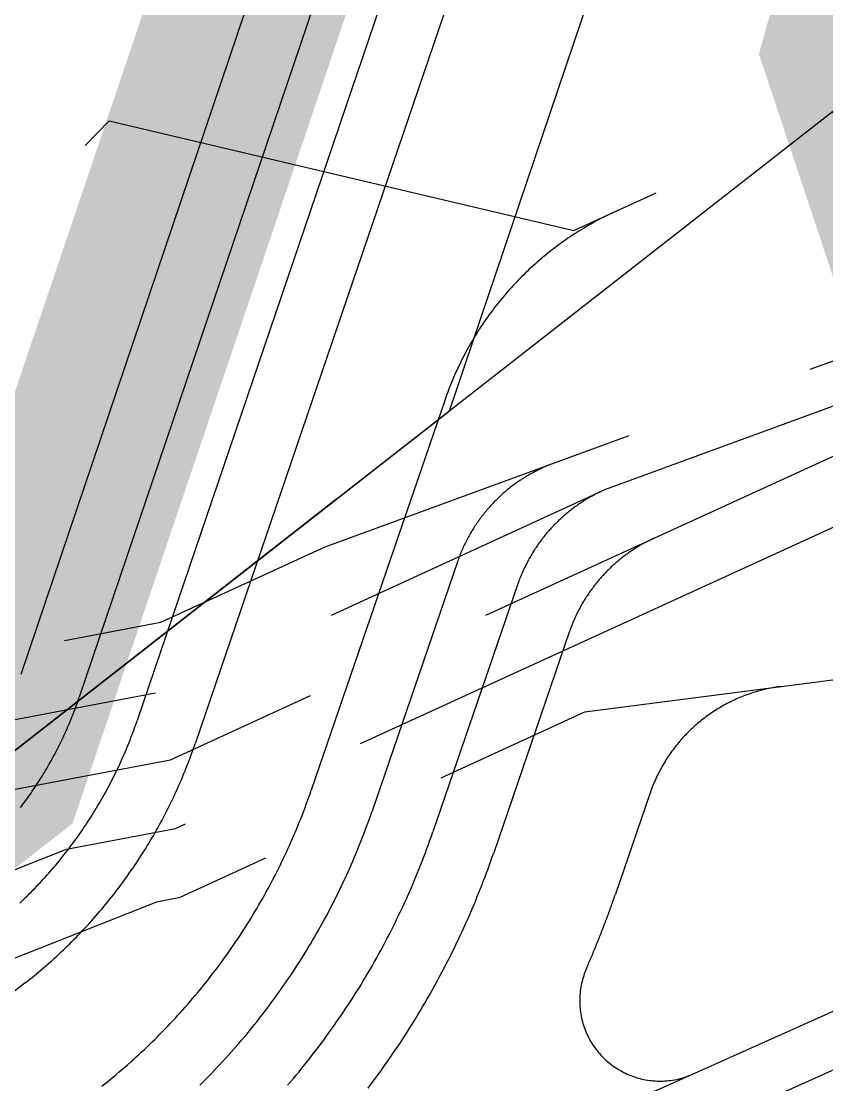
# Model space of a CAD drawing. Header units: inches. Extents: x 2439273 to 2445077, y 7048639 to 7057917.
# Drawn here: x 2442526.1 to 2442576.2, y 7052612.7 to 7052678.9 of the extents above; entities that cross this region are included whole.
import ezdxf

# ---------------------------------------------------------------- set-up
doc = ezdxf.new("R2010")
doc.units = ezdxf.units.IN
doc.header["$LTSCALE"] = 300
doc.header["$MEASUREMENT"] = 0
for name, pattern in [('DASHED', [0.29, 0.25, -0.04]), ('DASHEDX2', [0.165, 0.125, -0.04]), ('HIDDEN', [0.375, 0.25, -0.125]), ('PHANTOM', [4.25, 3.5, -0.15, 0.15, -0.15, 0.15, -0.15])]:
    doc.linetypes.add(name, pattern=pattern)
for name, color, linetype in [('BOUNDARY', 24, 'PHANTOM'), ('DRAINAGE_AREA', 250, 'DASHEDX2'), ('EC', 43, 'DASHEDX2'), ('LIMITS OF DISTURBANCE', 1, 'HIDDEN'), ('new', 3, 'Continuous'), ('PC', 43, 'DASHEDX2')]:
    doc.layers.add(name, color=color, linetype=linetype)

msp = doc.modelspace()

# ---------------------------------------------------------------- linework, layer by layer
at = {"layer": 'BOUNDARY', "color": 7, "linetype": 'Continuous', "flags": 128}
for points in [[(2439892.073, 7053268.897), (2439901.695, 7054259.569), (2440742.677, 7054247.505), (2441794.562, 7054242.165), (2442795.538, 7052844.239), (2441884.266, 7052132.524)], [(2439892.073, 7053268.897), (2439901.695, 7054259.569), (2440742.677, 7054247.505), (2441794.562, 7054242.165), (2442795.538, 7052844.239), (2441884.266, 7052132.524)], [(2441887.267, 7052134.87), (2442552.739, 7052654.61), (2442674.121, 7053013.804), (2441794.562, 7054242.165), (2440742.677, 7054247.505), (2440741.35, 7054212.881), (2439984.357, 7054223.736)], [(2441887.267, 7052134.87), (2442552.739, 7052654.61), (2442674.121, 7053013.804), (2441794.562, 7054242.165), (2440742.677, 7054247.505), (2440741.35, 7054212.881), (2439984.357, 7054223.736)]]:
    msp.add_lwpolyline(points, dxfattribs=at)
at = {"layer": 'DRAINAGE_AREA', "color": 7, "linetype": 'DASHED', "const_width": 12, "flags": 128}
msp.add_lwpolyline([(2442339.328, 7052488.114), (2441944.316, 7053038.982), (2441425.835, 7053529.275), (2440720.636, 7053748.869), (2440182.82, 7053976.894), (2439984.743, 7054187.384), (2439927.069, 7054255.072), (2441797.825, 7054196.271), (2442649.465, 7053003.311), (2442524.175, 7052632.556), (2442339.328, 7052488.114)], close=True, dxfattribs=at)
at = {"layer": 'EC', "color": 43, "linetype": 'DASHEDX2', "flags": 128}
for points in [[(2442955.536, 7053312.597), (2442931.099, 7053240.033), (2442918.17, 7053204.042), (2442896.25, 7053138.689), (2442906.524, 7053006.642), (2442908.685, 7052958.507), (2442909.133, 7052921.398), (2442910.526, 7052913.891), (2442914.233, 7052914.405), (2442930.076, 7052891.143), (2442937.696, 7052882.845), (2442936.312, 7052881.703), (2442937.494, 7052874.274), (2442937.61, 7052871.816), (2442937.003, 7052871.51), (2442936.149, 7052872.506), (2442935.199, 7052873.46), (2442921.186, 7052884.811), (2442915.681, 7052883.004), (2442914.8, 7052882.34), (2442916.77, 7052866.243), (2442917.082, 7052861.215), (2442916.521, 7052860.813), (2442908.716, 7052855.273), (2442902.422, 7052850.814), (2442898.751, 7052848.231), (2442898.806, 7052848.151), (2442902.162, 7052838.684), (2442911.246, 7052809.333), (2442912.706, 7052806.833), (2442906.321, 7052778.842), (2442901.323, 7052770.261), (2442896.375, 7052763.028), (2442884.203, 7052748.616), (2442872.047, 7052739.193), (2442838.314, 7052703.462), (2442836.028, 7052701.821), (2442771.713, 7052660.602), (2442763.483, 7052658.239), (2442678.972, 7052631.365), (2442625.737, 7052622.357), (2442617.887, 7052621.112), (2442611.423, 7052618.217), (2442558.829, 7052594.368), (2442554.553, 7052592.794), (2442531.796, 7052582.437), (2442511.762, 7052560.63), (2442475.334, 7052539.771), (2442460.363, 7052572.347), (2442453.545, 7052574.622), (2442434.414, 7052624.984), (2442432.716, 7052627.984), (2442403.531, 7052702.051), (2442396.521, 7052718.076), (2442390.971, 7052728.735), (2442357.127, 7052798.441), (2442369.721, 7052811.259), (2442369.794, 7052811.41), (2442370.284, 7052811.403), (2442395.184, 7052814.393), (2442437.171, 7052734.438), (2442441.341, 7052727.011), (2442454.737, 7052699.529), (2442461.913, 7052685.04), (2442482.359, 7052651.606), (2442500.222, 7052640.785), (2442506.265, 7052634.837), (2442512.102, 7052637.151), (2442534.775, 7052641.464), (2442544.997, 7052646.147), (2442603.229, 7052667.473), (2442607.816, 7052668.16), (2442626.654, 7052670.871), (2442670.818, 7052689.701), (2442745.74, 7052703.996), (2442747.533, 7052704.803), (2442749.081, 7052704.818), (2442750.044, 7052705.001), (2442804.21, 7052740.873), (2442814.303, 7052732.886), (2442817.595, 7052732.857), (2442851.827, 7052754.856), (2442869.382, 7052766.62), (2442877.951, 7052775.48), (2442879.53, 7052777.219), (2442881.149, 7052779.416), (2442866.352, 7052806.782), (2442862.711, 7052812.499), (2442861.265, 7052850.917), (2442851.995, 7052840.096), (2442849.694, 7052842.721), (2442839.687, 7052863.041), (2442831.538, 7052870.641), (2442832.174, 7052886.19), (2442835.403, 7052894.931), (2442828.916, 7052900.357), (2442813.422, 7052907.146), (2442805.083, 7052926.598), (2442791.915, 7052941.947), (2442785.9, 7052951.648), (2442751.984, 7052999.202), (2442717.979, 7053048.072), (2442678.95, 7053108.587), (2442642.258, 7053162.977), (2442638.208, 7053168.954), (2442593.639, 7053232.774), (2442562.84, 7053275.984), (2442538.382, 7053309.705), (2442505.141, 7053355.74), (2442489.44, 7053377.644), (2442468.018, 7053408.536), (2442432.962, 7053455.835), (2442419.98, 7053474.422), (2442385.438, 7053523.625), (2442340.273, 7053588.104), (2442331.413, 7053600.721), (2442302.43, 7053640.981), (2442293.621, 7053653.275), (2442263.064, 7053695.413), (2442254.415, 7053707.985), (2442246.016, 7053723.84), (2442223.695, 7053752.753), (2442224.131, 7053754.999), (2442226.406, 7053755.184), (2442243.669, 7053735.722), (2442261.241, 7053712.506), (2442271.871, 7053696.793), (2442299.514, 7053659.098), (2442303.218, 7053653.932), (2442338.391, 7053605.32), (2442348.885, 7053590.291), (2442391.898, 7053528.64), (2442392.156, 7053528.271), (2442392.223, 7053528.178), (2442440.422, 7053460.349), (2442490.083, 7053392.264), (2442496.58, 7053383.235), (2442538.836, 7053325.384), (2442546.402, 7053315.571), (2442593.519, 7053249.837), (2442600.016, 7053240.506), (2442645.978, 7053171.399), (2442648.436, 7053167.817), (2442651.486, 7053163.5), (2442702.287, 7053090.202), (2442726.763, 7053054.588), (2442796.234, 7052964.024), (2442799.397, 7052959.773), (2442829.326, 7052929.656), (2442830.178, 7052928.892), (2442830.36, 7052929.11), (2442841.341, 7052933.619), (2442843.26, 7052938.81), (2442845.088, 7052940.095), (2442851.741, 7052944.754), (2442856.922, 7052948.378), (2442856.957, 7052948.404), (2442858.367, 7052949.391), (2442858.304, 7052949.48), (2442857.956, 7052949.991), (2442858.073, 7052949.981), (2442852.63, 7052981.429), (2442854.316, 7053012.25), (2442852.972, 7053057.887), (2442854.677, 7053138.198), (2442868.378, 7053178.314), (2442899.152, 7053268.474), (2442901.391, 7053278.036), (2442909.569, 7053317.63), (2442963.648, 7053362.207), (2442977.016, 7053363.98), (2443021.237, 7053346.984), (2443077.941, 7053307.918), (2443088.221, 7053322.539), (2443102.483, 7053297.018), (2443121.007, 7053305.707), (2443150.565, 7053309.292), (2443206.516, 7053326.944), (2443219.336, 7053330.818), (2443291.351, 7053315.253), (2443295.046, 7053313.726), (2443299.628, 7053312.369), (2443365.316, 7053303.552), (2443370.394, 7053302.783), (2443374.035, 7053304.732), (2443377.832, 7053307.287), (2443388.35, 7053315.48), (2443420.352, 7053348.378), (2443436.056, 7053364.621), (2443449.38, 7053376.412), (2443480.981, 7053421.147), (2443484.699, 7053424.526), (2443487.305, 7053427.564)], [(2443509.395, 7053288.873), (2443506.544, 7053291.022), (2443501.059, 7053286.871), (2443485.804, 7053284.697), (2443450.362, 7053270.833), (2443432.919, 7053264.9), (2443393.562, 7053260.036), (2443379.389, 7053269.67), (2443361.211, 7053261.735), (2443357.701, 7053261.513), (2443328.192, 7053261.904), (2443319.207, 7053263.626), (2443283.866, 7053275.195), (2443271.487, 7053278.334), (2443238.782, 7053278.807), (2443223.101, 7053280.087), (2443184.569, 7053263.933), (2443114.038, 7053248.87), (2443101.633, 7053258.609), (2443067.847, 7053282.068), (2443050.914, 7053294.811), (2443010.297, 7053322.681), (2442963.155, 7053314.979), (2442955.332, 7053313.071), (2442933.518, 7053248.292), (2442913.536, 7053192.672), (2442894.71, 7053136.541), (2442903.534, 7053023.126), (2442906.922, 7052947.673), (2442907.292, 7052916.942), (2442911.134, 7052896.247), (2442921.353, 7052897.663), (2442922.916, 7052895.367), (2442923.668, 7052894.549), (2442922.067, 7052893.227), (2442915.374, 7052890.995), (2442911.711, 7052891.225), (2442911.824, 7052884.755), (2442911.015, 7052880.011), (2442910.197, 7052872.716), (2442912.101, 7052857.687), (2442906.471, 7052853.692), (2442903.176, 7052851.357), (2442901.099, 7052849.895), (2442897.573, 7052848.756), (2442896.067, 7052845.05), (2442905.755, 7052813.748), (2442911.269, 7052804.304), (2442906.428, 7052783.085), (2442899.512, 7052771.21), (2442892.665, 7052761.2), (2442883.133, 7052749.914), (2442862.079, 7052733.593), (2442836.084, 7052706.058), (2442818.109, 7052693.155), (2442771.086, 7052663.018), (2442741.822, 7052654.618), (2442678.611, 7052634.517), (2442638.793, 7052627.779), (2442616.844, 7052624.299), (2442598.769, 7052616.205), (2442557.228, 7052597.367), (2442540.682, 7052591.278), (2442489.542, 7052568.004), (2442486.831, 7052568.554), (2442457.759, 7052578.255), (2442443.086, 7052616.88), (2442435.706, 7052629.92), (2442413.005, 7052687.533), (2442399.05, 7052719.435), (2442388.001, 7052740.653), (2442359.566, 7052799.218), (2442370.148, 7052809.987), (2442370.352, 7052810.411), (2442371.728, 7052810.392), (2442392.325, 7052812.865), (2442400.902, 7052796.678), (2442433.906, 7052733.829), (2442441.271, 7052720.71), (2442452.067, 7052698.562), (2442463.721, 7052675.033), (2442479.205, 7052649.714), (2442492.732, 7052641.519), (2442505.435, 7052629.015), (2442517.707, 7052633.88), (2442535.078, 7052637.184), (2442562.473, 7052649.736), (2442604.081, 7052664.974), (2442623.275, 7052667.847), (2442676.261, 7052675.473), (2442684.72, 7052677.859), (2442750.457, 7052700.652), (2442782.203, 7052719.771), (2442805.336, 7052735.091), (2442809.502, 7052731.794), (2442818.317, 7052731.717), (2442840.176, 7052745.764), (2442870.446, 7052766.05), (2442876.202, 7052772.001), (2442880.193, 7052776.396), (2442884.286, 7052781.95), (2442872.418, 7052803.9), (2442865.354, 7052814.993), (2442862.984, 7052877.937), (2442863.469, 7052879.568), (2442861.779, 7052882.461), (2442838.897, 7052896.584), (2442837.589, 7052896.487), (2442830.533, 7052902.39), (2442818.221, 7052907.784), (2442811.594, 7052923.241), (2442792.118, 7052945.945), (2442788.026, 7052952.544), (2442741.111, 7053018.324), (2442719.922, 7053048.777), (2442661.452, 7053139.435), (2442646.268, 7053161.943), (2442606.173, 7053221.123), (2442595.494, 7053236.415), (2442588.114, 7053246.768), (2442541.228, 7053311.414), (2442536.759, 7053317.602), (2442492.028, 7053380.005), (2442459.35, 7053427.129), (2442476.89, 7053403.776), (2442493.447, 7053381.113), (2442508.056, 7053361.092), (2442542.311, 7053312.263), (2442560.102, 7053287.559), (2442596.796, 7053238.083), (2442608.624, 7053220.851), (2442650.087, 7053162.159), (2442671.109, 7053131.827), (2442725.396, 7053052.837), (2442768.685, 7052996.404), (2442797.209, 7052958.073), (2442817.572, 7052937.582), (2442831.536, 7052925.064), (2442834.517, 7052928.636), (2442843.517, 7052932.333), (2442845.908, 7052938.799), (2442851.639, 7052944.672), (2442856.752, 7052947.321), (2442857.564, 7052948.195), (2442858.948, 7052949.174), (2442860.345, 7052949.05), (2442855.792, 7052975.354), (2442857.202, 7053001.135), (2442855.268, 7053066.834), (2442856.728, 7053135.659), (2442875.564, 7053190.809), (2442901.172, 7053265.834), (2442905.25, 7053283.247), (2442912.517, 7053318.431), (2442960.573, 7053358.044), (2442982.439, 7053360.944), (2443020.837, 7053346.186), (2443091.065, 7053297.801), (2443097.147, 7053293.795), (2443118.338, 7053303.735), (2443162.575, 7053309.1), (2443207.763, 7053323.357), (2443224.698, 7053328.474), (2443289.006, 7053314.574), (2443296.099, 7053311.643), (2443304.896, 7053309.037), (2443361.156, 7053301.486), (2443369.566, 7053300.213), (2443375.595, 7053303.44), (2443378.85, 7053305.631), (2443394.112, 7053317.519), (2443421.991, 7053346.179), (2443435.673, 7053360.33), (2443452.477, 7053375.2), (2443481.341, 7053416.06), (2443486.748, 7053420.975), (2443490.536, 7053425.393)], [(2443518.989, 7053314.25), (2443502.389, 7053326.771), (2443470.445, 7053302.591), (2443449.22, 7053299.567), (2443446.304, 7053294.96), (2443418.648, 7053289.158), (2443413.064, 7053291.093), (2443398.777, 7053281.608), (2443394.791, 7053278.625), (2443393.363, 7053277.727), (2443362.435, 7053264.227), (2443353.51, 7053263.663), (2443329.198, 7053263.985), (2443316.408, 7053266.436), (2443285.84, 7053276.443), (2443270.833, 7053280.248), (2443242.047, 7053280.664), (2443222.261, 7053282.28), (2443173.64, 7053261.897), (2443114.191, 7053249.2), (2443098.219, 7053261.738), (2443068.658, 7053282.264), (2443045.171, 7053299.939), (2443010.713, 7053323.583), (2442970.718, 7053317.049), (2442955.019, 7053313.219), (2442935.936, 7053256.551), (2442908.903, 7053181.303), (2442893.169, 7053134.393), (2442900.544, 7053039.609), (2442905.159, 7052936.839), (2442905.452, 7052912.486), (2442908.925, 7052893.779), (2442909.043, 7052886.978), (2442906.816, 7052873.914), (2442904.563, 7052853.828), (2442904.735, 7052852.471), (2442903.742, 7052851.767), (2442896.251, 7052849.347), (2442893.049, 7052841.471), (2442900.263, 7052818.163), (2442909.832, 7052801.775), (2442906.535, 7052787.327), (2442897.701, 7052772.158), (2442888.955, 7052759.371), (2442882.063, 7052751.212), (2442852.11, 7052727.992), (2442833.854, 7052708.655), (2442800.191, 7052684.49), (2442770.459, 7052665.435), (2442720.161, 7052650.997), (2442678.25, 7052637.669), (2442651.849, 7052633.202), (2442615.801, 7052627.486), (2442586.114, 7052614.192), (2442555.626, 7052600.367), (2442526.811, 7052589.761), (2442490.831, 7052573.387), (2442482.21, 7052575.136), (2442461.972, 7052581.889), (2442451.758, 7052608.777), (2442438.697, 7052631.855), (2442422.478, 7052673.015), (2442401.58, 7052720.794), (2442385.032, 7052752.571), (2442362.006, 7052799.994), (2442370.574, 7052808.715), (2442370.91, 7052809.412), (2442373.172, 7052809.381), (2442389.466, 7052811.337), (2442406.595, 7052779.009), (2442430.641, 7052733.22), (2442441.201, 7052714.41), (2442449.397, 7052697.595), (2442465.528, 7052665.027), (2442476.05, 7052647.821), (2442485.243, 7052642.253), (2442504.605, 7052623.193), (2442523.311, 7052630.608), (2442535.382, 7052632.904), (2442579.949, 7052653.326), (2442604.933, 7052662.475), (2442638.735, 7052667.534), (2442675.973, 7052672.894), (2442709.219, 7052682.269), (2442752.021, 7052697.11), (2442799.097, 7052725.46), (2442800.713, 7052721.975), (2442808.64, 7052729.209), (2442809.888, 7052730.656), (2442819.039, 7052730.576), (2442828.525, 7052736.672), (2442871.51, 7052765.479), (2442874.452, 7052768.521), (2442880.857, 7052775.573), (2442887.423, 7052784.485), (2442878.483, 7052801.017), (2442867.996, 7052817.488), (2442866.213, 7052864.847), (2442868.857, 7052873.747), (2442859.634, 7052889.528), (2442842.037, 7052900.389), (2442837.383, 7052900.045), (2442832.15, 7052904.422), (2442823.02, 7052908.422), (2442818.106, 7052919.885), (2442792.322, 7052949.942), (2442790.152, 7052953.441), (2442730.239, 7053037.447), (2442721.865, 7053049.481), (2442672.076, 7053126.679), (2442724.028, 7053051.086), (2442741.136, 7053028.784), (2442795.021, 7052956.373), (2442805.818, 7052945.508), (2442832.894, 7052921.237), (2442838.673, 7052928.163), (2442845.693, 7052931.046), (2442847.557, 7052936.089), (2442852.027, 7052940.67), (2442856.016, 7052942.736), (2442860.379, 7052947.431), (2442861.492, 7052948.219), (2442862.616, 7052948.118), (2442858.953, 7052969.279), (2442860.088, 7052990.019), (2442857.563, 7053075.782), (2442858.78, 7053133.12), (2442882.75, 7053203.303), (2442903.192, 7053263.194), (2442909.109, 7053288.458), (2442915.465, 7053319.232), (2442957.498, 7053353.88), (2442987.863, 7053357.907), (2443020.436, 7053345.388), (2443080.012, 7053304.342), (2443097.129, 7053293.067), (2443115.67, 7053301.764), (2443174.585, 7053308.909), (2443209.011, 7053319.77), (2443230.059, 7053326.13), (2443286.661, 7053313.896), (2443297.152, 7053309.56), (2443310.164, 7053305.706), (2443356.997, 7053299.42), (2443368.738, 7053297.644), (2443377.155, 7053302.149), (2443379.868, 7053303.974), (2443399.874, 7053319.558), (2443423.63, 7053343.98), (2443435.289, 7053356.039), (2443455.574, 7053373.989), (2443481.7, 7053410.974), (2443488.796, 7053417.423), (2443493.767, 7053423.221)]]:
    msp.add_lwpolyline(points, dxfattribs=at)
for points in [[(2442486.723, 7052798.104), (2442430.601, 7052753.776), (2442440.436, 7052735.047), (2442441.411, 7052733.311), (2442457.406, 7052700.495), (2442460.106, 7052695.046), (2442485.514, 7052653.498), (2442505.011, 7052641.687), (2442515.592, 7052656.23), (2442531.56, 7052672.677), (2442560.489, 7052665.848), (2442595.798, 7052681.964), (2442629.84, 7052696.405), (2442601.282, 7052706.271), (2442678.125, 7052732.383), (2442685.194, 7052735.565), (2442708.136, 7052735.793), (2442756.924, 7052751.147), (2442762.75, 7052739.604), (2442787.968, 7052742.326), (2442799.982, 7052744.601), (2442803.085, 7052746.655), (2442804.867, 7052745.245), (2442822.134, 7052742.317), (2442843.288, 7052750.973), (2442863.478, 7052763.947), (2442868.318, 7052767.191), (2442873.775, 7052772.834), (2442866.404, 7052789.427), (2442862.873, 7052804.88), (2442860.286, 7052809.664), (2442860.069, 7052810.005), (2442859.983, 7052812.291), (2442858.703, 7052810.797), (2442848.776, 7052810.984), (2442835.247, 7052821.439), (2442823.68, 7052837.524), (2442822.149, 7052847.014), (2442823.154, 7052871.57), (2442831.681, 7052894.659), (2442827.299, 7052898.325), (2442808.624, 7052906.507), (2442798.571, 7052929.954), (2442791.711, 7052937.95), (2442783.773, 7052950.751), (2442762.856, 7052980.08), (2442716.036, 7053047.368), (2442696.448, 7053077.738), (2442675.657, 7053108.558), (2442596.265, 7053004.222), (2442608.651, 7052999.965), (2442596.378, 7052996.209), (2442614.039, 7052944.165), (2442617.29, 7052908.091), (2442598.888, 7052882.198), (2442574.605, 7052854.817), (2442566.255, 7052856.516), (2442566.154, 7052849.297), (2442499.846, 7052810.824), (2442498.283, 7052812.753), (2442495.911, 7052809.908), (2442493.908, 7052808.26), (2442492.492, 7052805.628), (2442490.673, 7052806.804), (2442488.895, 7052806.338), (2442485.788, 7052807.51), (2442486.723, 7052798.104)], [(2442372.027, 7052807.414), (2442376.059, 7052807.358), (2442383.748, 7052808.281), (2442417.981, 7052743.673), (2442424.11, 7052732.001), (2442441.061, 7052701.809), (2442444.058, 7052695.661), (2442469.143, 7052645.015), (2442469.742, 7052644.037), (2442470.264, 7052643.72), (2442502.945, 7052611.549), (2442534.52, 7052624.066), (2442535.988, 7052624.345), (2442561.17, 7052635.883), (2442584.436, 7052638.892), (2442609.34, 7052648.286), (2442646.068, 7052663.378), (2442669.655, 7052666.908), (2442675.396, 7052667.734), (2442733.555, 7052684.134), (2442677.355, 7052645.739), (2442674.226, 7052643.454), (2442613.715, 7052633.86), (2442560.806, 7052610.167), (2442552.422, 7052606.365), (2442499.069, 7052586.728), (2442493.408, 7052584.152), (2442472.968, 7052588.299), (2442470.398, 7052589.156), (2442469.101, 7052592.57), (2442444.678, 7052635.725), (2442441.426, 7052643.979), (2442406.638, 7052723.511), (2442379.092, 7052776.407), (2442366.886, 7052801.548), (2442371.428, 7052806.171), (2442372.027, 7052807.414)]]:
    msp.add_lwpolyline(points, close=True, dxfattribs=at)
at = {"layer": 'EC', "color": 43, "linetype": 'DASHED', "flags": 128}
for points in [[(2442903.275, 7052871.675), (2442902.618, 7052867.818), (2442900.826, 7052851.843), (2442894.928, 7052849.938), (2442890.032, 7052837.891), (2442894.771, 7052822.577), (2442908.394, 7052799.247), (2442906.643, 7052791.569), (2442895.89, 7052773.107), (2442885.245, 7052757.543), (2442880.993, 7052752.51), (2442842.142, 7052722.392), (2442831.624, 7052711.251), (2442782.272, 7052675.824), (2442769.832, 7052667.851), (2442698.5, 7052647.375), (2442677.888, 7052640.821), (2442664.905, 7052638.624), (2442614.758, 7052630.673), (2442573.46, 7052612.18), (2442554.024, 7052603.366), (2442539.989, 7052598.2)], [(2442474.441, 7052644.993), (2442477.754, 7052642.987), (2442503.775, 7052617.371), (2442528.915, 7052627.337), (2442535.685, 7052628.625), (2442597.426, 7052656.915), (2442605.785, 7052659.976), (2442654.195, 7052667.221), (2442675.684, 7052670.314), (2442733.718, 7052686.679), (2442753.585, 7052693.567), (2442775.435, 7052706.726), (2442782.491, 7052691.509), (2442817.097, 7052723.093), (2442820.912, 7052727.515), (2442827.146, 7052732.853), (2442863.876, 7052759.079), (2442872.573, 7052764.908), (2442872.703, 7052765.042), (2442881.52, 7052774.75), (2442889.704, 7052785.857)]]:
    msp.add_lwpolyline(points, dxfattribs=at)
at = {"layer": 'LIMITS OF DISTURBANCE', "linetype": 'HIDDEN', "ltscale": 0.5, "const_width": 10, "flags": 128}
msp.add_lwpolyline([(2442127.257, 7051363.131), (2442204.089, 7051407.402), (2442248.381, 7051334.219), (2442321.597, 7051300.79), (2442978.736, 7051264.651), (2442873.883, 7051467.935), (2442844.438, 7051663.978), (2442837.948, 7051847.231), (2442855.795, 7052101.84), (2442920.694, 7052448.887), (2442846.061, 7052487.808), (2442745.468, 7052429.426), (2442638.385, 7052301.311), (2442479.383, 7052533.216), (2442601.964, 7052602.514), (2442577.225, 7052676.959), (2442623.922, 7052843.852), (2442677.386, 7052988.585), (2442817.731, 7052854.986), (2442880.106, 7052869.459), (2442848.94, 7052940.227), (2441864.579, 7054261.296), (2440019.52, 7054269.212), (2440021.055, 7054291.384), (2439890.925, 7054291.384), (2439873.839, 7053725.813), (2439992.241, 7053477.478), (2440095.115, 7053461.957), (2440589.34, 7053162.55), (2441040.785, 7052879.456), (2441280.086, 7052734.834), (2441479.138, 7052560.138), (2441546.564, 7052439.761), (2441527.164, 7052421.213), (2441549.245, 7052380.141), (2441642.501, 7052242.637), (2441664.327, 7052251.231), (2441824.683, 7051951.869), (2441858.856, 7051917.871), (2441968.474, 7052034.673), (2442364.546, 7052357.171), (2442528.258, 7052144.996), (2442257.345, 7051826.221), (2442200.927, 7051726.794), (2442147.479, 7051624.399), (2442128.178, 7051520.519), (2442178.807, 7051440.125), (2442105.985, 7051398.871), (2442104.543, 7051397.79), (2442122.547, 7051359.602)], close=True, dxfattribs=at)
at = {"layer": 'new', "color": 3, "linetype": 'PHANTOM', "flags": 128}
msp.add_lwpolyline([(2439892.073, 7053268.897), (2439901.695, 7054259.569), (2440742.677, 7054247.505), (2441794.562, 7054242.165), (2442795.538, 7052844.239), (2441884.266, 7052132.524)], dxfattribs=at)
at = {"layer": 'PC', "color": 24, "linetype": 'Continuous', "flags": 128}
for points in [[(2442526.092, 7052638.226), (2442646.188, 7052993.617)], [(2442650.115, 7052992.115), (2442529.697, 7052636.788)], [(2442654.036, 7052990.613), (2442533.305, 7052635.346)], [(2442657.952, 7052989.11), (2442536.915, 7052633.903)], [(2442563.084, 7052667.032), (2442562.936, 7052666.964), (2442562.789, 7052666.894), (2442562.643, 7052666.824), (2442562.497, 7052666.752), (2442562.352, 7052666.68), (2442562.207, 7052666.605), (2442562.063, 7052666.53), (2442561.919, 7052666.454), (2442561.776, 7052666.376), (2442561.634, 7052666.298), (2442561.493, 7052666.218), (2442561.352, 7052666.137), (2442561.212, 7052666.055), (2442561.072, 7052665.971), (2442560.933, 7052665.887), (2442560.795, 7052665.802), (2442560.657, 7052665.715), (2442560.521, 7052665.627), (2442560.385, 7052665.538), (2442560.249, 7052665.448), (2442560.115, 7052665.357), (2442559.981, 7052665.265), (2442559.848, 7052665.172), (2442559.715, 7052665.078), (2442559.584, 7052664.982), (2442559.453, 7052664.886), (2442559.323, 7052664.788), (2442559.194, 7052664.69), (2442559.065, 7052664.59), (2442558.938, 7052664.489), (2442558.811, 7052664.388), (2442558.685, 7052664.285), (2442558.56, 7052664.181), (2442558.436, 7052664.076), (2442558.312, 7052663.971), (2442558.19, 7052663.864), (2442558.068, 7052663.756), (2442557.947, 7052663.647), (2442557.827, 7052663.538), (2442557.708, 7052663.427), (2442557.59, 7052663.315), (2442557.473, 7052663.203), (2442557.357, 7052663.089), (2442557.241, 7052662.975), (2442557.127, 7052662.859), (2442557.014, 7052662.743), (2442556.901, 7052662.626), (2442556.789, 7052662.508), (2442556.679, 7052662.388), (2442556.569, 7052662.268), (2442556.461, 7052662.148), (2442556.353, 7052662.026), (2442556.246, 7052661.903), (2442556.141, 7052661.78), (2442556.036, 7052661.655), (2442555.932, 7052661.53), (2442555.83, 7052661.404), (2442555.728, 7052661.277), (2442555.627, 7052661.15), (2442555.528, 7052661.021), (2442555.429, 7052660.892), (2442555.332, 7052660.762), (2442555.236, 7052660.631), (2442555.14, 7052660.499), (2442555.046, 7052660.367), (2442554.953, 7052660.234), (2442554.861, 7052660.1), (2442554.77, 7052659.965), (2442554.68, 7052659.83), (2442554.591, 7052659.694), (2442554.504, 7052659.557), (2442554.417, 7052659.419), (2442554.332, 7052659.281), (2442554.247, 7052659.142), (2442554.164, 7052659.002), (2442554.082, 7052658.862), (2442554.001, 7052658.721), (2442553.922, 7052658.58), (2442553.843, 7052658.437), (2442553.766, 7052658.294), (2442553.689, 7052658.151), (2442553.614, 7052658.007), (2442553.54, 7052657.862), (2442553.467, 7052657.717), (2442553.396, 7052657.571), (2442553.326, 7052657.424), (2442553.256, 7052657.277), (2442553.188, 7052657.13), (2442553.122, 7052656.981), (2442553.056, 7052656.833), (2442552.992, 7052656.683), (2442552.929, 7052656.534), (2442552.867, 7052656.383), (2442552.806, 7052656.233), (2442552.746, 7052656.081), (2442552.688, 7052655.93), (2442552.631, 7052655.778), (2442552.575, 7052655.625), (2442552.521, 7052655.472), (2442552.468, 7052655.318)], [(2442552.468, 7052655.318), (2442544.141, 7052631.007)], [(2442559.259, 7052651.37), (2442559.175, 7052651.34), (2442559.092, 7052651.308), (2442559.009, 7052651.275), (2442558.927, 7052651.242), (2442558.845, 7052651.208), (2442558.763, 7052651.174), (2442558.681, 7052651.138), (2442558.6, 7052651.102), (2442558.519, 7052651.065), (2442558.438, 7052651.028), (2442558.358, 7052650.99), (2442558.278, 7052650.951), (2442558.198, 7052650.911), (2442558.119, 7052650.87), (2442558.04, 7052650.829), (2442557.961, 7052650.788), (2442557.883, 7052650.745), (2442557.805, 7052650.702), (2442557.728, 7052650.658), (2442557.651, 7052650.613), (2442557.574, 7052650.568), (2442557.498, 7052650.522), (2442557.422, 7052650.476), (2442557.347, 7052650.428), (2442557.272, 7052650.38), (2442557.197, 7052650.332), (2442557.123, 7052650.283), (2442557.05, 7052650.233), (2442556.976, 7052650.182), (2442556.904, 7052650.131), (2442556.831, 7052650.079), (2442556.76, 7052650.027), (2442556.688, 7052649.973), (2442556.617, 7052649.92), (2442556.547, 7052649.865), (2442556.477, 7052649.81), (2442556.408, 7052649.754), (2442556.339, 7052649.698), (2442556.27, 7052649.641), (2442556.202, 7052649.584), (2442556.135, 7052649.526), (2442556.068, 7052649.467), (2442556.002, 7052649.408), (2442555.936, 7052649.348), (2442555.871, 7052649.287), (2442555.806, 7052649.226), (2442555.742, 7052649.165), (2442555.678, 7052649.103), (2442555.615, 7052649.04), (2442555.552, 7052648.977), (2442555.49, 7052648.913), (2442555.429, 7052648.848), (2442555.368, 7052648.783), (2442555.308, 7052648.718), (2442555.248, 7052648.652), (2442555.189, 7052648.585), (2442555.131, 7052648.518), (2442555.073, 7052648.451), (2442555.016, 7052648.383), (2442554.959, 7052648.314), (2442554.903, 7052648.245), (2442554.848, 7052648.175), (2442554.793, 7052648.105), (2442554.739, 7052648.035), (2442554.685, 7052647.964), (2442554.632, 7052647.892), (2442554.58, 7052647.82), (2442554.528, 7052647.748), (2442554.477, 7052647.675), (2442554.427, 7052647.601), (2442554.377, 7052647.528), (2442554.328, 7052647.453), (2442554.28, 7052647.379), (2442554.232, 7052647.303), (2442554.185, 7052647.228), (2442554.139, 7052647.152), (2442554.093, 7052647.076), (2442554.048, 7052646.999), (2442554.004, 7052646.922), (2442553.96, 7052646.844), (2442553.917, 7052646.766), (2442553.875, 7052646.688), (2442553.833, 7052646.609), (2442553.793, 7052646.53), (2442553.752, 7052646.451), (2442553.713, 7052646.371), (2442553.674, 7052646.291), (2442553.636, 7052646.21), (2442553.599, 7052646.13), (2442553.562, 7052646.049), (2442553.527, 7052645.967), (2442553.492, 7052645.885), (2442553.457, 7052645.803), (2442553.424, 7052645.721), (2442553.391, 7052645.638), (2442553.358, 7052645.555), (2442553.327, 7052645.472), (2442553.296, 7052645.389), (2442553.266, 7052645.305), (2442553.237, 7052645.221)], [(2442562.271, 7052649.644), (2442562.198, 7052649.61), (2442562.124, 7052649.575), (2442562.051, 7052649.54), (2442561.979, 7052649.504), (2442561.906, 7052649.468), (2442561.834, 7052649.431), (2442561.762, 7052649.393), (2442561.69, 7052649.355), (2442561.619, 7052649.316), (2442561.548, 7052649.277), (2442561.478, 7052649.237), (2442561.407, 7052649.196), (2442561.337, 7052649.155), (2442561.268, 7052649.113), (2442561.199, 7052649.071), (2442561.13, 7052649.028), (2442561.061, 7052648.985), (2442560.993, 7052648.941), (2442560.925, 7052648.897), (2442560.858, 7052648.852), (2442560.79, 7052648.806), (2442560.724, 7052648.76), (2442560.657, 7052648.714), (2442560.591, 7052648.667), (2442560.526, 7052648.619), (2442560.46, 7052648.571), (2442560.396, 7052648.522), (2442560.331, 7052648.473), (2442560.267, 7052648.423), (2442560.203, 7052648.373), (2442560.14, 7052648.322), (2442560.077, 7052648.27), (2442560.015, 7052648.219), (2442559.953, 7052648.166), (2442559.892, 7052648.113), (2442559.83, 7052648.06), (2442559.77, 7052648.006), (2442559.71, 7052647.952), (2442559.65, 7052647.897), (2442559.59, 7052647.842), (2442559.531, 7052647.786), (2442559.473, 7052647.73), (2442559.415, 7052647.673), (2442559.358, 7052647.616), (2442559.3, 7052647.558), (2442559.244, 7052647.5), (2442559.188, 7052647.441), (2442559.132, 7052647.382), (2442559.077, 7052647.323), (2442559.022, 7052647.263), (2442558.968, 7052647.203), (2442558.914, 7052647.142), (2442558.861, 7052647.081), (2442558.809, 7052647.019), (2442558.756, 7052646.957), (2442558.705, 7052646.894), (2442558.653, 7052646.831), (2442558.603, 7052646.768), (2442558.553, 7052646.704), (2442558.503, 7052646.64), (2442558.454, 7052646.576), (2442558.405, 7052646.511), (2442558.357, 7052646.445), (2442558.31, 7052646.38), (2442558.263, 7052646.314), (2442558.216, 7052646.247), (2442558.17, 7052646.18), (2442558.125, 7052646.113), (2442558.08, 7052646.045), (2442558.036, 7052645.977), (2442557.992, 7052645.909), (2442557.949, 7052645.84), (2442557.906, 7052645.771), (2442557.864, 7052645.702), (2442557.823, 7052645.632), (2442557.782, 7052645.562), (2442557.742, 7052645.492), (2442557.702, 7052645.421), (2442557.663, 7052645.35), (2442557.624, 7052645.279), (2442557.586, 7052645.207), (2442557.548, 7052645.135), (2442557.512, 7052645.063), (2442557.475, 7052644.99), (2442557.44, 7052644.918), (2442557.404, 7052644.844), (2442557.37, 7052644.771), (2442557.336, 7052644.697), (2442557.303, 7052644.623), (2442557.27, 7052644.549), (2442557.238, 7052644.475), (2442557.206, 7052644.4), (2442557.175, 7052644.325), (2442557.145, 7052644.25), (2442557.116, 7052644.174), (2442557.086, 7052644.099), (2442557.058, 7052644.023), (2442557.03, 7052643.946), (2442557.003, 7052643.87), (2442556.976, 7052643.793)], [(2442565.491, 7052646.701), (2442565.418, 7052646.667), (2442565.344, 7052646.632), (2442565.271, 7052646.597), (2442565.199, 7052646.561), (2442565.126, 7052646.524), (2442565.054, 7052646.487), (2442564.982, 7052646.45), (2442564.91, 7052646.412), (2442564.839, 7052646.373), (2442564.768, 7052646.333), (2442564.698, 7052646.293), (2442564.627, 7052646.253), (2442564.558, 7052646.212), (2442564.488, 7052646.17), (2442564.419, 7052646.128), (2442564.35, 7052646.085), (2442564.281, 7052646.042), (2442564.213, 7052645.998), (2442564.145, 7052645.954), (2442564.078, 7052645.909), (2442564.01, 7052645.863), (2442563.944, 7052645.817), (2442563.877, 7052645.77), (2442563.811, 7052645.723), (2442563.746, 7052645.676), (2442563.68, 7052645.627), (2442563.616, 7052645.579), (2442563.551, 7052645.529), (2442563.487, 7052645.48), (2442563.423, 7052645.429), (2442563.36, 7052645.378), (2442563.297, 7052645.327), (2442563.235, 7052645.275), (2442563.173, 7052645.223), (2442563.112, 7052645.17), (2442563.05, 7052645.117), (2442562.99, 7052645.063), (2442562.93, 7052645.009), (2442562.87, 7052644.954), (2442562.81, 7052644.899), (2442562.751, 7052644.843), (2442562.693, 7052644.786), (2442562.635, 7052644.73), (2442562.578, 7052644.673), (2442562.52, 7052644.615), (2442562.464, 7052644.557), (2442562.408, 7052644.498), (2442562.352, 7052644.439), (2442562.297, 7052644.38), (2442562.242, 7052644.32), (2442562.188, 7052644.259), (2442562.134, 7052644.199), (2442562.081, 7052644.137), (2442562.029, 7052644.076), (2442561.976, 7052644.014), (2442561.925, 7052643.951), (2442561.873, 7052643.888), (2442561.823, 7052643.825), (2442561.773, 7052643.761), (2442561.723, 7052643.697), (2442561.674, 7052643.632), (2442561.625, 7052643.567), (2442561.577, 7052643.502), (2442561.53, 7052643.436), (2442561.483, 7052643.37), (2442561.436, 7052643.304), (2442561.39, 7052643.237), (2442561.345, 7052643.17), (2442561.3, 7052643.102), (2442561.256, 7052643.034), (2442561.212, 7052642.966), (2442561.169, 7052642.897), (2442561.126, 7052642.828), (2442561.084, 7052642.759), (2442561.043, 7052642.689), (2442561.002, 7052642.619), (2442560.962, 7052642.549), (2442560.922, 7052642.478), (2442560.883, 7052642.407), (2442560.844, 7052642.336), (2442560.806, 7052642.264), (2442560.768, 7052642.192), (2442560.732, 7052642.12), (2442560.695, 7052642.047), (2442560.66, 7052641.974), (2442560.625, 7052641.901), (2442560.59, 7052641.828), (2442560.556, 7052641.754), (2442560.523, 7052641.68), (2442560.49, 7052641.606), (2442560.458, 7052641.531), (2442560.426, 7052641.457), (2442560.396, 7052641.382), (2442560.365, 7052641.306), (2442560.336, 7052641.231), (2442560.306, 7052641.155), (2442560.278, 7052641.079), (2442560.25, 7052641.003), (2442560.223, 7052640.927), (2442560.196, 7052640.85)], [(2442553.237, 7052645.221), (2442547.925, 7052629.711)], [(2442556.976, 7052643.793), (2442551.709, 7052628.415)], [(2442560.196, 7052640.85), (2442555.493, 7052627.119)], [(2442573.383, 7052637.463), (2442573.273, 7052637.448), (2442573.163, 7052637.432), (2442573.053, 7052637.415), (2442572.944, 7052637.396), (2442572.834, 7052637.376), (2442572.725, 7052637.355), (2442572.616, 7052637.333), (2442572.507, 7052637.31), (2442572.399, 7052637.285), (2442572.29, 7052637.259), (2442572.183, 7052637.232), (2442572.075, 7052637.204), (2442571.968, 7052637.175), (2442571.861, 7052637.144), (2442571.754, 7052637.112), (2442571.648, 7052637.079), (2442571.542, 7052637.045), (2442571.437, 7052637.01), (2442571.332, 7052636.973), (2442571.227, 7052636.936), (2442571.123, 7052636.897), (2442571.019, 7052636.857), (2442570.916, 7052636.816), (2442570.813, 7052636.773), (2442570.71, 7052636.73), (2442570.609, 7052636.685), (2442570.507, 7052636.64), (2442570.406, 7052636.593), (2442570.306, 7052636.545), (2442570.206, 7052636.496), (2442570.107, 7052636.446), (2442570.008, 7052636.394), (2442569.91, 7052636.342), (2442569.812, 7052636.289), (2442569.716, 7052636.234), (2442569.619, 7052636.179), (2442569.523, 7052636.122), (2442569.428, 7052636.064), (2442569.334, 7052636.005), (2442569.24, 7052635.946), (2442569.147, 7052635.885), (2442569.055, 7052635.823), (2442568.963, 7052635.76), (2442568.872, 7052635.696), (2442568.782, 7052635.631), (2442568.692, 7052635.565), (2442568.603, 7052635.498), (2442568.515, 7052635.43), (2442568.428, 7052635.361), (2442568.341, 7052635.291), (2442568.256, 7052635.221), (2442568.171, 7052635.149), (2442568.087, 7052635.076), (2442568.003, 7052635.003), (2442567.921, 7052634.928), (2442567.839, 7052634.853), (2442567.758, 7052634.776), (2442567.678, 7052634.699), (2442567.599, 7052634.621), (2442567.521, 7052634.542), (2442567.443, 7052634.462), (2442567.367, 7052634.381), (2442567.291, 7052634.299), (2442567.217, 7052634.217), (2442567.143, 7052634.134), (2442567.07, 7052634.05), (2442566.998, 7052633.965), (2442566.927, 7052633.879), (2442566.857, 7052633.793), (2442566.788, 7052633.705), (2442566.72, 7052633.617), (2442566.653, 7052633.529), (2442566.587, 7052633.439), (2442566.522, 7052633.349), (2442566.458, 7052633.258), (2442566.395, 7052633.166), (2442566.333, 7052633.074), (2442566.272, 7052632.981), (2442566.212, 7052632.887), (2442566.153, 7052632.793), (2442566.096, 7052632.698), (2442566.039, 7052632.602), (2442565.983, 7052632.506), (2442565.928, 7052632.409), (2442565.875, 7052632.312), (2442565.822, 7052632.214), (2442565.771, 7052632.115), (2442565.721, 7052632.016), (2442565.672, 7052631.916), (2442565.624, 7052631.816), (2442565.577, 7052631.715), (2442565.531, 7052631.614), (2442565.486, 7052631.512), (2442565.443, 7052631.409), (2442565.4, 7052631.307), (2442565.359, 7052631.203), (2442565.319, 7052631.1), (2442565.28, 7052630.995), (2442565.242, 7052630.891), (2442565.205, 7052630.786)], [(2442526.045, 7052629.929), (2442526.129, 7052630.04), (2442526.212, 7052630.151), (2442526.295, 7052630.263), (2442526.378, 7052630.376), (2442526.459, 7052630.489), (2442526.54, 7052630.602), (2442526.621, 7052630.716), (2442526.7, 7052630.831), (2442526.779, 7052630.945), (2442526.858, 7052631.061), (2442526.935, 7052631.176), (2442527.012, 7052631.293), (2442527.089, 7052631.409), (2442527.164, 7052631.526), (2442527.239, 7052631.644), (2442527.313, 7052631.762), (2442527.387, 7052631.88), (2442527.46, 7052631.999), (2442527.532, 7052632.118), (2442527.604, 7052632.238), (2442527.674, 7052632.358), (2442527.745, 7052632.478), (2442527.814, 7052632.599), (2442527.883, 7052632.721), (2442527.951, 7052632.842), (2442528.018, 7052632.964), (2442528.085, 7052633.087), (2442528.15, 7052633.21), (2442528.216, 7052633.333), (2442528.28, 7052633.456), (2442528.344, 7052633.58), (2442528.407, 7052633.705), (2442528.469, 7052633.829), (2442528.531, 7052633.954), (2442528.591, 7052634.08), (2442528.651, 7052634.206), (2442528.711, 7052634.332), (2442528.769, 7052634.458), (2442528.827, 7052634.585), (2442528.885, 7052634.712), (2442528.941, 7052634.839), (2442528.997, 7052634.967), (2442529.052, 7052635.095), (2442529.106, 7052635.224), (2442529.159, 7052635.352), (2442529.212, 7052635.481), (2442529.264, 7052635.611), (2442529.315, 7052635.74), (2442529.366, 7052635.87), (2442529.415, 7052636.001), (2442529.464, 7052636.131), (2442529.512, 7052636.262), (2442529.56, 7052636.393), (2442529.606, 7052636.524), (2442529.652, 7052636.656), (2442529.697, 7052636.788)], [(2442526.005, 7052623.985), (2442526.122, 7052624.097), (2442526.239, 7052624.209), (2442526.356, 7052624.322), (2442526.472, 7052624.436), (2442526.587, 7052624.551), (2442526.702, 7052624.666), (2442526.815, 7052624.781), (2442526.929, 7052624.898), (2442527.041, 7052625.015), (2442527.153, 7052625.133), (2442527.264, 7052625.251), (2442527.374, 7052625.37), (2442527.484, 7052625.49), (2442527.593, 7052625.61), (2442527.702, 7052625.731), (2442527.809, 7052625.853), (2442527.916, 7052625.975), (2442528.022, 7052626.098), (2442528.128, 7052626.221), (2442528.233, 7052626.345), (2442528.337, 7052626.47), (2442528.44, 7052626.595), (2442528.543, 7052626.721), (2442528.645, 7052626.847), (2442528.746, 7052626.974), (2442528.846, 7052627.102), (2442528.946, 7052627.23), (2442529.045, 7052627.359), (2442529.143, 7052627.488), (2442529.241, 7052627.618), (2442529.337, 7052627.748), (2442529.433, 7052627.879), (2442529.528, 7052628.011), (2442529.623, 7052628.143), (2442529.716, 7052628.276), (2442529.809, 7052628.409), (2442529.901, 7052628.542), (2442529.993, 7052628.677), (2442530.083, 7052628.812), (2442530.173, 7052628.947), (2442530.262, 7052629.083), (2442530.35, 7052629.219), (2442530.437, 7052629.356), (2442530.524, 7052629.493), (2442530.61, 7052629.631), (2442530.695, 7052629.769), (2442530.779, 7052629.908), (2442530.862, 7052630.048), (2442530.945, 7052630.187), (2442531.027, 7052630.328), (2442531.108, 7052630.468), (2442531.188, 7052630.61), (2442531.267, 7052630.751), (2442531.346, 7052630.894), (2442531.423, 7052631.036), (2442531.5, 7052631.179), (2442531.576, 7052631.323), (2442531.651, 7052631.467), (2442531.726, 7052631.611), (2442531.799, 7052631.756), (2442531.872, 7052631.901), (2442531.943, 7052632.047), (2442532.014, 7052632.193), (2442532.085, 7052632.339), (2442532.154, 7052632.486), (2442532.222, 7052632.633), (2442532.29, 7052632.781), (2442532.356, 7052632.929), (2442532.422, 7052633.077), (2442532.487, 7052633.226), (2442532.551, 7052633.375), (2442532.615, 7052633.525), (2442532.677, 7052633.675), (2442532.739, 7052633.825), (2442532.799, 7052633.976), (2442532.859, 7052634.127), (2442532.918, 7052634.278), (2442532.976, 7052634.43), (2442533.033, 7052634.582), (2442533.089, 7052634.734), (2442533.145, 7052634.887), (2442533.199, 7052635.04), (2442533.253, 7052635.193), (2442533.305, 7052635.346)], [(2442526.328, 7052619.009), (2442526.474, 7052619.124), (2442526.619, 7052619.239), (2442526.764, 7052619.355), (2442526.907, 7052619.472), (2442527.05, 7052619.59), (2442527.192, 7052619.709), (2442527.334, 7052619.828), (2442527.475, 7052619.948), (2442527.615, 7052620.07), (2442527.755, 7052620.192), (2442527.894, 7052620.314), (2442528.032, 7052620.438), (2442528.169, 7052620.562), (2442528.306, 7052620.687), (2442528.442, 7052620.813), (2442528.577, 7052620.94), (2442528.711, 7052621.068), (2442528.845, 7052621.196), (2442528.978, 7052621.325), (2442529.11, 7052621.455), (2442529.242, 7052621.585), (2442529.372, 7052621.717), (2442529.502, 7052621.849), (2442529.632, 7052621.982), (2442529.76, 7052622.115), (2442529.888, 7052622.25), (2442530.014, 7052622.385), (2442530.141, 7052622.52), (2442530.266, 7052622.657), (2442530.39, 7052622.794), (2442530.514, 7052622.932), (2442530.637, 7052623.071), (2442530.759, 7052623.21), (2442530.88, 7052623.35), (2442531.001, 7052623.491), (2442531.12, 7052623.633), (2442531.239, 7052623.775), (2442531.357, 7052623.918), (2442531.474, 7052624.061), (2442531.591, 7052624.206), (2442531.706, 7052624.351), (2442531.821, 7052624.496), (2442531.935, 7052624.642), (2442532.048, 7052624.789), (2442532.16, 7052624.937), (2442532.271, 7052625.085), (2442532.381, 7052625.234), (2442532.491, 7052625.383), (2442532.6, 7052625.533), (2442532.707, 7052625.684), (2442532.814, 7052625.835), (2442532.92, 7052625.987), (2442533.026, 7052626.14), (2442533.13, 7052626.293), (2442533.233, 7052626.447), (2442533.336, 7052626.601), (2442533.437, 7052626.756), (2442533.538, 7052626.912), (2442533.638, 7052627.068), (2442533.737, 7052627.225), (2442533.835, 7052627.382), (2442533.932, 7052627.54), (2442534.028, 7052627.698), (2442534.123, 7052627.857), (2442534.218, 7052628.017), (2442534.311, 7052628.177), (2442534.403, 7052628.337), (2442534.495, 7052628.498), (2442534.586, 7052628.66), (2442534.675, 7052628.822), (2442534.764, 7052628.985), (2442534.852, 7052629.148), (2442534.938, 7052629.312), (2442535.024, 7052629.476), (2442535.109, 7052629.641), (2442535.193, 7052629.806), (2442535.276, 7052629.972), (2442535.358, 7052630.138), (2442535.439, 7052630.304), (2442535.52, 7052630.471), (2442535.599, 7052630.639), (2442535.677, 7052630.807), (2442535.754, 7052630.976), (2442535.83, 7052631.144), (2442535.906, 7052631.314), (2442535.98, 7052631.484), (2442536.053, 7052631.654), (2442536.125, 7052631.824), (2442536.197, 7052631.995), (2442536.267, 7052632.167), (2442536.336, 7052632.339), (2442536.405, 7052632.511), (2442536.472, 7052632.684), (2442536.538, 7052632.857), (2442536.604, 7052633.03), (2442536.668, 7052633.204), (2442536.731, 7052633.378), (2442536.794, 7052633.552), (2442536.855, 7052633.727), (2442536.915, 7052633.903)], [(2442531.109, 7052612.593), (2442531.29, 7052612.737), (2442531.47, 7052612.882), (2442531.649, 7052613.027), (2442531.828, 7052613.174), (2442532.005, 7052613.322), (2442532.181, 7052613.471), (2442532.357, 7052613.621), (2442532.532, 7052613.772), (2442532.706, 7052613.924), (2442532.879, 7052614.077), (2442533.051, 7052614.231), (2442533.222, 7052614.386), (2442533.393, 7052614.542), (2442533.562, 7052614.699), (2442533.731, 7052614.857), (2442533.899, 7052615.016), (2442534.065, 7052615.176), (2442534.231, 7052615.337), (2442534.396, 7052615.499), (2442534.56, 7052615.661), (2442534.723, 7052615.825), (2442534.885, 7052615.99), (2442535.046, 7052616.155), (2442535.206, 7052616.322), (2442535.365, 7052616.489), (2442535.524, 7052616.657), (2442535.681, 7052616.827), (2442535.837, 7052616.997), (2442535.992, 7052617.168), (2442536.147, 7052617.34), (2442536.3, 7052617.512), (2442536.452, 7052617.686), (2442536.604, 7052617.861), (2442536.754, 7052618.036), (2442536.903, 7052618.212), (2442537.051, 7052618.39), (2442537.199, 7052618.568), (2442537.345, 7052618.747), (2442537.49, 7052618.926), (2442537.634, 7052619.107), (2442537.777, 7052619.288), (2442537.919, 7052619.47), (2442538.06, 7052619.653), (2442538.2, 7052619.837), (2442538.339, 7052620.022), (2442538.476, 7052620.207), (2442538.613, 7052620.393), (2442538.749, 7052620.58), (2442538.883, 7052620.768), (2442539.017, 7052620.957), (2442539.149, 7052621.146), (2442539.28, 7052621.336), (2442539.41, 7052621.527), (2442539.539, 7052621.719), (2442539.667, 7052621.911), (2442539.794, 7052622.104), (2442539.92, 7052622.298), (2442540.045, 7052622.492), (2442540.168, 7052622.688), (2442540.29, 7052622.884), (2442540.412, 7052623.08), (2442540.532, 7052623.278), (2442540.651, 7052623.476), (2442540.768, 7052623.674), (2442540.885, 7052623.874), (2442541, 7052624.074), (2442541.115, 7052624.275), (2442541.228, 7052624.476), (2442541.34, 7052624.678), (2442541.451, 7052624.881), (2442541.56, 7052625.084), (2442541.669, 7052625.288), (2442541.776, 7052625.493), (2442541.882, 7052625.698), (2442541.987, 7052625.904), (2442542.091, 7052626.11), (2442542.193, 7052626.317), (2442542.295, 7052626.525), (2442542.395, 7052626.733), (2442542.494, 7052626.941), (2442542.592, 7052627.151), (2442542.688, 7052627.361), (2442542.783, 7052627.571), (2442542.877, 7052627.782), (2442542.97, 7052627.993), (2442543.062, 7052628.206), (2442543.152, 7052628.418), (2442543.242, 7052628.631), (2442543.33, 7052628.845), (2442543.416, 7052629.059), (2442543.502, 7052629.274), (2442543.586, 7052629.489), (2442543.669, 7052629.704), (2442543.751, 7052629.92), (2442543.831, 7052630.137), (2442543.91, 7052630.354), (2442543.988, 7052630.571), (2442544.065, 7052630.789), (2442544.141, 7052631.007)], [(2442565.205, 7052630.786), (2442563.062, 7052624.527)], [(2442537.206, 7052612.652), (2442537.386, 7052612.831), (2442537.565, 7052613.011), (2442537.744, 7052613.192), (2442537.921, 7052613.374), (2442538.097, 7052613.557), (2442538.272, 7052613.741), (2442538.446, 7052613.926), (2442538.619, 7052614.112), (2442538.791, 7052614.299), (2442538.962, 7052614.488), (2442539.132, 7052614.677), (2442539.3, 7052614.867), (2442539.468, 7052615.058), (2442539.634, 7052615.25), (2442539.799, 7052615.443), (2442539.964, 7052615.637), (2442540.127, 7052615.832), (2442540.288, 7052616.028), (2442540.449, 7052616.224), (2442540.609, 7052616.422), (2442540.767, 7052616.621), (2442540.925, 7052616.82), (2442541.081, 7052617.021), (2442541.236, 7052617.222), (2442541.39, 7052617.424), (2442541.543, 7052617.627), (2442541.694, 7052617.831), (2442541.845, 7052618.036), (2442541.994, 7052618.242), (2442542.142, 7052618.448), (2442542.288, 7052618.656), (2442542.434, 7052618.864), (2442542.578, 7052619.073), (2442542.722, 7052619.283), (2442542.864, 7052619.494), (2442543.004, 7052619.705), (2442543.144, 7052619.918), (2442543.282, 7052620.131), (2442543.419, 7052620.345), (2442543.555, 7052620.56), (2442543.689, 7052620.775), (2442543.823, 7052620.991), (2442543.955, 7052621.209), (2442544.086, 7052621.426), (2442544.215, 7052621.645), (2442544.344, 7052621.864), (2442544.471, 7052622.084), (2442544.596, 7052622.305), (2442544.721, 7052622.527), (2442544.844, 7052622.749), (2442544.966, 7052622.972), (2442545.086, 7052623.196), (2442545.206, 7052623.42), (2442545.324, 7052623.645), (2442545.441, 7052623.871), (2442545.556, 7052624.097), (2442545.67, 7052624.324), (2442545.783, 7052624.552), (2442545.894, 7052624.78), (2442546.004, 7052625.009), (2442546.113, 7052625.239), (2442546.221, 7052625.469), (2442546.327, 7052625.7), (2442546.432, 7052625.931), (2442546.535, 7052626.163), (2442546.637, 7052626.396), (2442546.738, 7052626.629), (2442546.838, 7052626.863), (2442546.936, 7052627.097), (2442547.033, 7052627.332), (2442547.128, 7052627.568), (2442547.222, 7052627.804), (2442547.315, 7052628.041), (2442547.406, 7052628.278), (2442547.496, 7052628.515), (2442547.584, 7052628.754), (2442547.672, 7052628.992), (2442547.757, 7052629.231), (2442547.842, 7052629.471), (2442547.925, 7052629.711)], [(2442542.665, 7052612.639), (2442542.845, 7052612.85), (2442543.024, 7052613.061), (2442543.202, 7052613.274), (2442543.378, 7052613.487), (2442543.554, 7052613.702), (2442543.728, 7052613.918), (2442543.901, 7052614.134), (2442544.073, 7052614.352), (2442544.243, 7052614.571), (2442544.412, 7052614.79), (2442544.58, 7052615.011), (2442544.747, 7052615.232), (2442544.912, 7052615.455), (2442545.076, 7052615.678), (2442545.239, 7052615.903), (2442545.4, 7052616.128), (2442545.56, 7052616.354), (2442545.719, 7052616.582), (2442545.877, 7052616.81), (2442546.033, 7052617.039), (2442546.188, 7052617.269), (2442546.341, 7052617.499), (2442546.493, 7052617.731), (2442546.644, 7052617.964), (2442546.794, 7052618.197), (2442546.942, 7052618.431), (2442547.089, 7052618.667), (2442547.234, 7052618.903), (2442547.378, 7052619.139), (2442547.521, 7052619.377), (2442547.662, 7052619.616), (2442547.802, 7052619.855), (2442547.941, 7052620.095), (2442548.078, 7052620.336), (2442548.214, 7052620.577), (2442548.348, 7052620.82), (2442548.481, 7052621.063), (2442548.613, 7052621.307), (2442548.743, 7052621.552), (2442548.872, 7052621.797), (2442548.999, 7052622.044), (2442549.125, 7052622.29), (2442549.249, 7052622.538), (2442549.372, 7052622.787), (2442549.494, 7052623.036), (2442549.614, 7052623.285), (2442549.733, 7052623.536), (2442549.85, 7052623.787), (2442549.966, 7052624.039), (2442550.08, 7052624.291), (2442550.193, 7052624.545), (2442550.305, 7052624.798), (2442550.415, 7052625.053), (2442550.523, 7052625.308), (2442550.63, 7052625.564), (2442550.736, 7052625.82), (2442550.84, 7052626.077), (2442550.942, 7052626.334), (2442551.043, 7052626.593), (2442551.143, 7052626.851), (2442551.241, 7052627.111), (2442551.338, 7052627.37), (2442551.433, 7052627.631), (2442551.526, 7052627.892), (2442551.619, 7052628.153), (2442551.709, 7052628.415)], [(2442547.671, 7052612.467), (2442547.83, 7052612.678), (2442547.989, 7052612.89), (2442548.147, 7052613.102), (2442548.304, 7052613.316), (2442548.459, 7052613.53), (2442548.614, 7052613.745), (2442548.767, 7052613.961), (2442548.919, 7052614.178), (2442549.07, 7052614.395), (2442549.22, 7052614.613), (2442549.369, 7052614.832), (2442549.517, 7052615.052), (2442549.664, 7052615.272), (2442549.809, 7052615.493), (2442549.954, 7052615.715), (2442550.097, 7052615.938), (2442550.239, 7052616.161), (2442550.38, 7052616.385), (2442550.52, 7052616.61), (2442550.659, 7052616.836), (2442550.796, 7052617.062), (2442550.933, 7052617.289), (2442551.068, 7052617.517), (2442551.202, 7052617.745), (2442551.335, 7052617.974), (2442551.467, 7052618.204), (2442551.598, 7052618.434), (2442551.727, 7052618.665), (2442551.855, 7052618.896), (2442551.982, 7052619.129), (2442552.108, 7052619.362), (2442552.233, 7052619.595), (2442552.356, 7052619.829), (2442552.479, 7052620.064), (2442552.6, 7052620.3), (2442552.72, 7052620.536), (2442552.839, 7052620.773), (2442552.956, 7052621.01), (2442553.072, 7052621.248), (2442553.187, 7052621.486), (2442553.301, 7052621.725), (2442553.414, 7052621.965), (2442553.525, 7052622.205), (2442553.636, 7052622.446), (2442553.745, 7052622.687), (2442553.852, 7052622.929), (2442553.959, 7052623.171), (2442554.064, 7052623.414), (2442554.168, 7052623.658), (2442554.271, 7052623.902), (2442554.373, 7052624.146), (2442554.473, 7052624.391), (2442554.572, 7052624.637), (2442554.67, 7052624.883), (2442554.766, 7052625.13), (2442554.862, 7052625.377), (2442554.956, 7052625.624), (2442555.048, 7052625.872), (2442555.14, 7052626.121), (2442555.23, 7052626.369), (2442555.319, 7052626.619), (2442555.407, 7052626.869), (2442555.493, 7052627.119)], [(2442561.263, 7052619.906), (2442561.282, 7052619.952), (2442561.302, 7052619.997), (2442561.322, 7052620.043), (2442561.342, 7052620.088), (2442561.362, 7052620.134), (2442561.381, 7052620.179), (2442561.401, 7052620.225), (2442561.42, 7052620.27), (2442561.44, 7052620.316), (2442561.46, 7052620.361), (2442561.479, 7052620.407), (2442561.499, 7052620.453), (2442561.518, 7052620.498), (2442561.537, 7052620.544), (2442561.557, 7052620.59), (2442561.576, 7052620.635), (2442561.595, 7052620.681), (2442561.614, 7052620.727), (2442561.634, 7052620.773), (2442561.653, 7052620.818), (2442561.672, 7052620.864), (2442561.691, 7052620.91), (2442561.71, 7052620.956), (2442561.729, 7052621.001), (2442561.748, 7052621.047), (2442561.767, 7052621.093), (2442561.786, 7052621.139), (2442561.805, 7052621.185), (2442561.824, 7052621.231), (2442561.842, 7052621.277), (2442561.861, 7052621.323), (2442561.88, 7052621.368), (2442561.898, 7052621.414), (2442561.917, 7052621.46), (2442561.936, 7052621.506), (2442561.954, 7052621.552), (2442561.973, 7052621.598), (2442561.991, 7052621.644), (2442562.01, 7052621.69), (2442562.028, 7052621.736), (2442562.046, 7052621.783), (2442562.065, 7052621.829), (2442562.083, 7052621.875), (2442562.101, 7052621.921), (2442562.119, 7052621.967), (2442562.138, 7052622.013), (2442562.156, 7052622.059), (2442562.174, 7052622.106), (2442562.192, 7052622.152), (2442562.21, 7052622.198), (2442562.228, 7052622.244), (2442562.246, 7052622.29), (2442562.264, 7052622.337), (2442562.282, 7052622.383), (2442562.299, 7052622.429), (2442562.317, 7052622.475), (2442562.335, 7052622.522), (2442562.353, 7052622.568), (2442562.37, 7052622.614), (2442562.388, 7052622.661), (2442562.405, 7052622.707), (2442562.423, 7052622.754), (2442562.441, 7052622.8), (2442562.458, 7052622.846), (2442562.475, 7052622.893), (2442562.493, 7052622.939), (2442562.51, 7052622.986), (2442562.528, 7052623.032), (2442562.545, 7052623.079), (2442562.562, 7052623.125), (2442562.579, 7052623.172), (2442562.596, 7052623.218), (2442562.614, 7052623.265), (2442562.631, 7052623.311), (2442562.648, 7052623.358), (2442562.665, 7052623.404), (2442562.682, 7052623.451), (2442562.699, 7052623.498), (2442562.716, 7052623.544), (2442562.732, 7052623.591), (2442562.749, 7052623.638), (2442562.766, 7052623.684), (2442562.783, 7052623.731), (2442562.8, 7052623.778), (2442562.816, 7052623.824), (2442562.833, 7052623.871), (2442562.849, 7052623.918), (2442562.866, 7052623.965), (2442562.883, 7052624.011), (2442562.899, 7052624.058), (2442562.915, 7052624.105), (2442562.932, 7052624.152), (2442562.948, 7052624.199), (2442562.965, 7052624.245), (2442562.981, 7052624.292), (2442562.997, 7052624.339), (2442563.013, 7052624.386), (2442563.029, 7052624.433), (2442563.046, 7052624.48), (2442563.062, 7052624.527)], [(2442561.263, 7052619.906), (2442561.216, 7052619.796), (2442561.171, 7052619.684), (2442561.13, 7052619.571), (2442561.091, 7052619.457), (2442561.055, 7052619.343), (2442561.022, 7052619.227), (2442560.991, 7052619.111), (2442560.964, 7052618.994), (2442560.939, 7052618.876), (2442560.917, 7052618.758), (2442560.898, 7052618.639), (2442560.881, 7052618.52), (2442560.868, 7052618.401), (2442560.857, 7052618.281), (2442560.85, 7052618.161), (2442560.845, 7052618.041), (2442560.843, 7052617.921), (2442560.844, 7052617.8), (2442560.848, 7052617.68), (2442560.854, 7052617.56), (2442560.864, 7052617.44), (2442560.877, 7052617.321), (2442560.892, 7052617.202), (2442560.91, 7052617.083), (2442560.931, 7052616.964), (2442560.955, 7052616.847), (2442560.982, 7052616.729), (2442561.012, 7052616.613), (2442561.044, 7052616.497), (2442561.079, 7052616.382), (2442561.117, 7052616.268), (2442561.158, 7052616.155), (2442561.201, 7052616.043), (2442561.247, 7052615.932), (2442561.296, 7052615.822), (2442561.347, 7052615.713), (2442561.401, 7052615.606), (2442561.457, 7052615.499), (2442561.516, 7052615.395), (2442561.578, 7052615.291), (2442561.642, 7052615.19), (2442561.708, 7052615.089), (2442561.777, 7052614.991), (2442561.848, 7052614.894), (2442561.922, 7052614.799), (2442561.998, 7052614.705), (2442562.075, 7052614.614), (2442562.156, 7052614.524), (2442562.238, 7052614.437), (2442562.322, 7052614.351), (2442562.409, 7052614.267), (2442562.497, 7052614.186), (2442562.587, 7052614.106), (2442562.679, 7052614.029), (2442562.773, 7052613.954), (2442562.869, 7052613.882), (2442562.967, 7052613.811), (2442563.066, 7052613.743), (2442563.167, 7052613.678), (2442563.269, 7052613.615), (2442563.373, 7052613.554), (2442563.478, 7052613.496), (2442563.585, 7052613.44), (2442563.692, 7052613.387), (2442563.802, 7052613.337), (2442563.912, 7052613.289), (2442564.023, 7052613.244), (2442564.136, 7052613.202), (2442564.249, 7052613.162), (2442564.364, 7052613.125), (2442564.479, 7052613.091), (2442564.595, 7052613.059), (2442564.712, 7052613.031), (2442564.829, 7052613.005), (2442564.947, 7052612.982), (2442565.066, 7052612.962), (2442565.185, 7052612.945), (2442565.304, 7052612.93), (2442565.424, 7052612.919), (2442565.544, 7052612.91), (2442565.664, 7052612.904), (2442565.784, 7052612.901), (2442565.904, 7052612.902), (2442566.024, 7052612.904), (2442566.144, 7052612.91), (2442566.264, 7052612.919), (2442566.384, 7052612.931), (2442566.503, 7052612.945), (2442566.622, 7052612.962), (2442566.741, 7052612.982), (2442566.859, 7052613.005), (2442566.976, 7052613.031), (2442567.093, 7052613.06), (2442567.209, 7052613.091), (2442567.324, 7052613.126), (2442567.439, 7052613.163), (2442567.552, 7052613.202), (2442567.665, 7052613.245), (2442567.776, 7052613.29), (2442567.886, 7052613.338)], [(2442526.328, 7052619.009), (2441894.657, 7052125.414)]]:
    msp.add_lwpolyline(points, dxfattribs=at)

doc.saveas('drawing.dxf')
